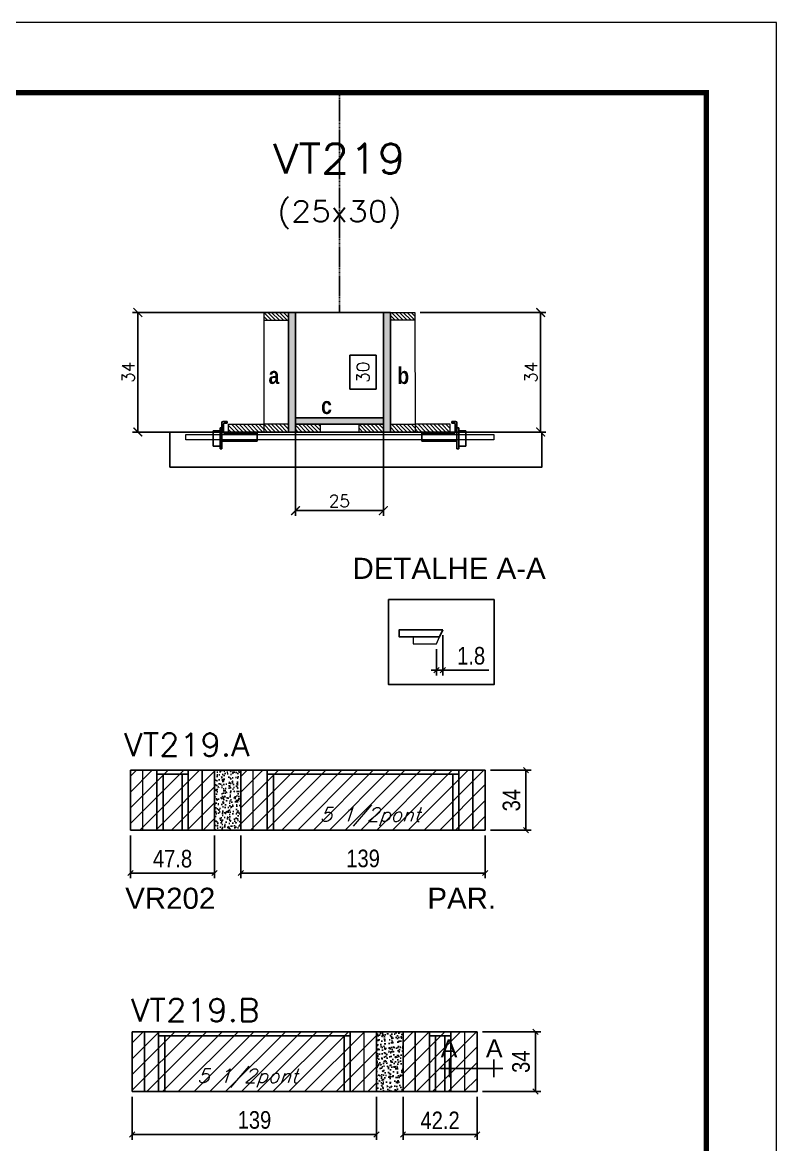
# Model space of a CAD drawing. Extents: x 137137 to 143418, y 10464 to 34486.
# Drawn here: x 141377 to 141806, y 28105 to 28743 of the extents above; entities that cross this region are included whole.
import ezdxf
from ezdxf.enums import TextEntityAlignment as Align

# ---------------------------------------------------------------- set-up
doc = ezdxf.new("R2010")
doc.units = 0
doc.linetypes.add('DASHED', pattern=[0.75, 0.5, -0.25])
doc.linetypes.add('HIDDEN', pattern=[0.375, 0.25, -0.125])
for name, color, linetype in [('5', 5, 'Continuous'), ('barrote', 251, 'Continuous'), ('COTA', 241, 'Continuous'), ('Cota Seção (2x)', 4, 'Continuous'), ('detalhes', 4, 'Continuous'), ('Painéis', 200, 'Continuous'), ('presilha', 1, 'Continuous'), ('SARR_2.2x7', 40, 'Continuous'), ('SARR_3.5x7', 81, 'Continuous'), ('texto', 7, 'Continuous'), ('Texto de Titulo', 7, 'Continuous'), ('Texto Qtd Sarr', 242, 'Continuous')]:
    doc.layers.add(name, color=color, linetype=linetype)
for name, color, linetype, lineweight in [('CONCRETO', 251, 'Continuous', 25), ('Folhas', 255, 'Continuous', 9), ('Hachura', 251, 'Continuous', 9), ('Madeira', 126, 'Continuous', 18), ('Sarr 2.2x7', 40, 'Continuous', 9), ('SARRAFO DE PRESSAO', 251, 'DASHED', 9), ('SCO-___-LAJ', 2, 'Continuous', 0), ('Texto Seção', 7, 'Continuous', 15)]:
    doc.layers.add(name, color=color, linetype=linetype, lineweight=lineweight)
doc.styles.add('ARIAL', font='arial.ttf')
doc.styles.add('COTA TECNICA', font='techl___.ttf', dxfattribs={"height": 10})
doc.styles.add('REGUA-120', font='ROMANS.shx', dxfattribs={"height": 15})
doc.styles.add('Romans', font='romans.shx')
doc.styles.get("Standard").update_dxf_attribs({"font": 'arial.ttf'})
doc.styles.add('TECNICA', font='techb___.ttf', dxfattribs={"height": 10})
doc.dimstyles.new('Cota Seção (2x)', dxfattribs={"dimtxt": 7, "dimasz": 5, "dimexe": 3, "dimexo": 3, "dimgap": 2, "dimtad": 3, "dimdec": 1, "dimlfac": 0.5, "dimzin": 12, "dimdsep": 46, "dimtxsty": 'Romans', "dimblk": 'ARCHTICK', "dimcen": 0, "dimclrd": 4, "dimclre": 4, "dimclrt": 1, "dimadec": 1, "dimazin": 3, "dimtfac": 1, "dimtdec": 1, "dimtmove": 0, "dimatfit": 3, "dimldrblk": 'OBLIQUE', "dimfxl": 1, "dimtolj": 1, "dimtzin": 12, "dimarcsym": 0})
doc.dimstyles.new('Cota Seção interna', dxfattribs={"dimtxt": 7, "dimasz": 6, "dimexe": 0.18, "dimexo": 2, "dimgap": -4, "dimtad": 3, "dimdec": 1, "dimlfac": 0.5, "dimzin": 12, "dimdsep": 46, "dimtxsty": 'Romans', "dimblk": 'ARCHTICK', "dimcen": 0.09, "dimse1": 1, "dimse2": 1, "dimsd1": 1, "dimsd2": 1, "dimclrd": 180, "dimclre": 5, "dimclrt": 1, "dimadec": 0, "dimazin": 3, "dimtfac": 1, "dimtdec": 1, "dimtofl": 0, "dimtmove": 0, "dimatfit": 3, "dimldrblk": 'ARCHTICK', "dimfxl": 1, "dimtolj": 1, "dimtzin": 0, "dimarcsym": 0})
doc.dimstyles.new('PAINEL', dxfattribs={"dimtxt": 10, "dimasz": 3, "dimexe": 3, "dimexo": 3, "dimgap": 3, "dimtad": 1, "dimdec": 1, "dimzin": 12, "dimdsep": 46, "dimtxsty": 'COTA TECNICA', "dimblk1": 'OBLIQUE', "dimblk2": 'OBLIQUE', "dimsah": 1, "dimcen": 0.9, "dimclrd": 4, "dimclre": 4, "dimclrt": 240, "dimadec": 1, "dimazin": 3, "dimtfac": 1, "dimtdec": 1, "dimtmove": 0, "dimatfit": 3, "dimfxl": 1, "dimtolj": 1, "dimtzin": 12, "dimarcsym": 0})
pattern_1 = [(315, (164500.7585, 20280.2569), (1.12253202, 1.12253202), [])]
pattern_2 = [(315, (164488.7585, 20280.2569), (1.12253202, 1.12253202), [])]
pattern_3 = [(45, (-1598.5, 0), (-4.49012806, 4.49012806), [])]

# ---------------------------------------------------------------- blocks, each defined once
blk = doc.blocks.new('9999999999')
at = {"layer": 'Folhas'}
blk.add_lwpolyline([(98138.98, 34190.21), (99623.98, 34190.21), (99623.98, 35240.21), (98138.98, 35240.21)], close=True, dxfattribs=at)
at = {"layer": 'Folhas', "color": 30, "const_width": 3}
blk.add_lwpolyline([(98213.98, 34230.21), (99583.98, 34230.21), (99583.98, 35200.21), (98213.98, 35200.21)], close=True, dxfattribs=at)
blk = doc.blocks.new('_Oblique')
at = {"color": 0, "linetype": 'ByBlock', "lineweight": -2}
blk.add_line((-0.5, -0.5), (0.5, 0.5), dxfattribs=at)
blk = doc.blocks.new('*D5961')
at = {"layer": 'COTA', "color": 4, "linetype": 'ByBlock', "lineweight": -2, "transparency": 16777216}
for p, q in [((141615.93, 28394.37), (141615.93, 28371.46)), ((141612.34, 28386.37), (141612.34, 28371.46)), ((141612.34, 28374.46), (141609.34, 28374.46)), ((141612.34, 28374.46), (141615.93, 28374.46)), ((141615.93, 28374.46), (141642.22, 28374.46))]:
    blk.add_line(p, q, dxfattribs=at)
at = {"layer": 'Defpoints', "color": 0, "linetype": 'ByBlock', "transparency": 16777216}
for p in [(141615.93, 28397.37), (141612.34, 28389.37), (141612.34, 28374.46)]:
    blk.add_point(p, dxfattribs=at)
at = {"layer": 'COTA', "color": 4, "linetype": 'ByBlock', "lineweight": -2, "transparency": 16777216, "xscale": 3, "yscale": 3, "zscale": 3}
blk.add_blockref('_Oblique', (141612.34, 28374.46), dxfattribs=at)
at = {"layer": 'COTA', "color": 4, "linetype": 'ByBlock', "lineweight": -2, "transparency": 16777216, "xscale": 3, "yscale": 3, "zscale": 3, "rotation": 180}
blk.add_blockref('_Oblique', (141615.93, 28374.46), dxfattribs=at)
at = {"layer": 'COTA', "color": 240, "linetype": 'ByBlock', "transparency": 16777216, "insert": (141632.07, 28382.55), "char_height": 10, "attachment_point": 5, "style": 'COTA TECNICA'}
blk.add_mtext('\\A1;1.8', dxfattribs=at)
blk = doc.blocks.new('_ArchTick')
at = {"color": 0, "linetype": 'ByBlock', "const_width": 0.15}
blk.add_lwpolyline([(-0.5, -0.5), (0.5, 0.5)], dxfattribs=at)
blk = doc.blocks.new('*D5962')
at = {"layer": 'COTA', "color": 4, "lineweight": -2, "transparency": 16777216}
for p, q in [((141529.14, 28577.9), (141439.49, 28577.9)), ((141442.49, 28509.9), (141442.49, 28577.9)), ((141491.14, 28509.9), (141439.49, 28509.9))]:
    blk.add_line(p, q, dxfattribs=at)
at = {"layer": 'Defpoints', "color": 0, "transparency": 16777216}
for p in [(141442.49, 28577.9), (141532.14, 28577.9), (141494.14, 28509.9)]:
    blk.add_point(p, dxfattribs=at)
at = {"layer": 'COTA', "color": 4, "lineweight": -2, "transparency": 16777216, "xscale": 5, "yscale": 5, "zscale": 5}
for p, rotation in [((141442.49, 28577.9), 90), ((141442.49, 28509.9), 270)]:
    blk.add_blockref('_ArchTick', p, dxfattribs=dict(at, rotation=rotation))
at = {"layer": 'COTA', "color": 1, "transparency": 16777216, "insert": (141436.99, 28543.9), "char_height": 7, "attachment_point": 5, "rotation": 90, "style": 'Romans'}
blk.add_mtext('\\A1;34', dxfattribs=at)
blk = doc.blocks.new('*D5963')
at = {"layer": 'COTA', "color": 4, "lineweight": -2, "transparency": 16777216}
for p, q in [((141603.13, 28577.9), (141674.61, 28577.9)), ((141671.61, 28509.9), (141671.61, 28577.9)), ((141623.14, 28509.9), (141674.61, 28509.9))]:
    blk.add_line(p, q, dxfattribs=at)
at = {"layer": 'Defpoints', "color": 0, "transparency": 16777216}
for p in [(141600.13, 28577.9), (141671.61, 28577.9), (141620.14, 28509.9)]:
    blk.add_point(p, dxfattribs=at)
at = {"layer": 'COTA', "color": 4, "lineweight": -2, "transparency": 16777216, "xscale": 5, "yscale": 5, "zscale": 5}
for p, rotation in [((141671.61, 28577.9), 90), ((141671.61, 28509.9), 270)]:
    blk.add_blockref('_ArchTick', p, dxfattribs=dict(at, rotation=rotation))
at = {"layer": 'COTA', "color": 1, "transparency": 16777216, "insert": (141666.11, 28543.9), "char_height": 7, "attachment_point": 5, "rotation": 90, "style": 'Romans'}
blk.add_mtext('\\A1;34', dxfattribs=at)
blk = doc.blocks.new('*D5964')
at = {"layer": 'Cota Seção (2x)', "color": 180, "lineweight": -2, "transparency": 16777216}
for p, q in [((141578.13, 28553.57), (141563.13, 28553.57)), ((141563.13, 28553.57), (141563.13, 28534.23)), ((141578.13, 28534.23), (141578.13, 28553.57)), ((141563.13, 28534.23), (141578.13, 28534.23))]:
    blk.add_line(p, q, dxfattribs=at)
at = {"layer": 'Defpoints', "color": 0, "transparency": 16777216}
for p in [(141582.13, 28577.9), (141582.13, 28577.9), (141582.14, 28517.9)]:
    blk.add_point(p, dxfattribs=at)
at = {"layer": 'Cota Seção (2x)', "color": 1, "transparency": 16777216, "insert": (141570.63, 28543.9), "char_height": 7, "attachment_point": 5, "rotation": 90, "style": 'Romans'}
blk.add_mtext('\\A1;30', dxfattribs=at)
blk = doc.blocks.new('titulo1')
at = {"layer": 'Defpoints', "color": 252, "linetype": 'HIDDEN', "ltscale": 2}
blk.add_line((0, 0), (0, 125), dxfattribs=at)
at = {"layer": 'Defpoints', "style": 'Romans', "oblique": 15}
blk.add_attdef('FOLHA', text='', height=10, dxfattribs=at).set_placement((0, 15.58), align=Align.MIDDLE_CENTER)
at = {"layer": 'Texto Qtd Sarr', "color": 3, "style": 'Romans', "oblique": 15}
for tag, height, p in [('TITULO', 17, (0, 71.45)), ('SEÇÃO', 12, (0, 41.55))]:
    blk.add_attdef(tag, text='', height=height, dxfattribs=at).set_placement(p, align=Align.MIDDLE_CENTER)
blk = doc.blocks.new('PRESILHA METÁLICA 1')
at = {"layer": 'presilha'}
for p, q in [((7.5, 10.64), (7.5, 19.86)), ((12, 21), (8.64, 21)), ((12, 19.5), (9.57, 19.5)), ((12, 21), (12, 19.5)), ((0, 13), (6, 13)), ((0, 13), (0, 0)), ((6, 15.5), (7.5, 15.5)), ((6, -2.5), (6, 15.5)), ((6, 13), (6, 0)), ((7.5, 15.5), (7.5, -2.5)), ((9, 11.57), (9, 18.93)), ((37.5, 11), (9.57, 11)), ((37.5, 11), (37.5, 4.1)), ((6, 0), (0, 0)), ((37.5, 4.1), (7.5, 4.1)), ((7.5, -2.5), (6, -2.5))]:
    blk.add_line(p, q, dxfattribs=at)
for centre, radius, start, end in [((8.64, 19.86), 1.14, 90, 180), ((9.57, 18.93), 0.57, 90, 180), ((9.57, 11.57), 0.57, 180, 270)]:
    blk.add_arc(centre, radius, start, end, dxfattribs=at)
blk = doc.blocks.new('*D5965')
at = {"layer": 'COTA', "color": 4, "lineweight": -2, "transparency": 16777216}
for p, q in [((141532.14, 28511.3), (141532.14, 28462.17)), ((141582.14, 28511.3), (141582.14, 28462.17)), ((141532.14, 28465.17), (141582.14, 28465.17))]:
    blk.add_line(p, q, dxfattribs=at)
at = {"layer": 'Defpoints', "color": 0, "transparency": 16777216}
for p in [(141532.14, 28514.3), (141582.14, 28514.3), (141582.14, 28465.17)]:
    blk.add_point(p, dxfattribs=at)
at = {"layer": 'COTA', "color": 4, "lineweight": -2, "transparency": 16777216, "xscale": 5, "yscale": 5, "zscale": 5, "rotation": 180}
blk.add_blockref('_ArchTick', (141532.14, 28465.17), dxfattribs=at)
at = {"layer": 'COTA', "color": 4, "lineweight": -2, "transparency": 16777216, "xscale": 5, "yscale": 5, "zscale": 5}
blk.add_blockref('_ArchTick', (141582.14, 28465.17), dxfattribs=at)
at = {"layer": 'COTA', "color": 1, "transparency": 16777216, "insert": (141557.14, 28470.67), "char_height": 7, "attachment_point": 5, "style": 'Romans'}
blk.add_mtext('\\A1;25', dxfattribs=at)
blk = doc.blocks.new('*D5933')
at = {"layer": 'COTA', "color": 4, "linetype": 'ByBlock', "lineweight": -2, "transparency": 16777216}
for p, q in [((141643.11, 28317.45), (141666.26, 28317.45)), ((141663.26, 28317.45), (141663.26, 28283.45)), ((141643.11, 28283.45), (141666.26, 28283.45))]:
    blk.add_line(p, q, dxfattribs=at)
at = {"layer": 'Defpoints', "color": 0, "linetype": 'ByBlock', "transparency": 16777216}
for p in [(141640.11, 28317.45), (141640.11, 28283.45), (141663.26, 28283.45)]:
    blk.add_point(p, dxfattribs=at)
at = {"layer": 'COTA', "color": 4, "linetype": 'ByBlock', "lineweight": -2, "transparency": 16777216, "xscale": 3, "yscale": 3, "zscale": 3}
for p, rotation in [((141663.26, 28317.45), 90), ((141663.26, 28283.45), 270)]:
    blk.add_blockref('_Oblique', p, dxfattribs=dict(at, rotation=rotation))
at = {"layer": 'COTA', "color": 240, "linetype": 'ByBlock', "transparency": 16777216, "insert": (141655.04, 28300.45), "char_height": 10, "attachment_point": 5, "rotation": 90, "style": 'COTA TECNICA'}
blk.add_mtext('\\A1;34', dxfattribs=at)
blk = doc.blocks.new('*D5934')
at = {"layer": 'COTA', "color": 4, "linetype": 'ByBlock', "lineweight": -2, "transparency": 16777216}
for p, q in [((141501.11, 28280.45), (141501.11, 28256.02)), ((141640.11, 28280.45), (141640.11, 28256.02)), ((141501.11, 28259.02), (141640.11, 28259.02))]:
    blk.add_line(p, q, dxfattribs=at)
at = {"layer": 'Defpoints', "color": 0, "linetype": 'ByBlock', "transparency": 16777216}
for p in [(141501.11, 28283.45), (141640.11, 28283.45), (141640.11, 28259.02)]:
    blk.add_point(p, dxfattribs=at)
at = {"layer": 'COTA', "color": 4, "linetype": 'ByBlock', "lineweight": -2, "transparency": 16777216, "xscale": 3, "yscale": 3, "zscale": 3, "rotation": 180}
blk.add_blockref('_Oblique', (141501.11, 28259.02), dxfattribs=at)
at = {"layer": 'COTA', "color": 4, "linetype": 'ByBlock', "lineweight": -2, "transparency": 16777216, "xscale": 3, "yscale": 3, "zscale": 3}
blk.add_blockref('_Oblique', (141640.11, 28259.02), dxfattribs=at)
at = {"layer": 'COTA', "color": 240, "linetype": 'ByBlock', "transparency": 16777216, "insert": (141570.61, 28267.26), "char_height": 10, "attachment_point": 5, "style": 'COTA TECNICA'}
blk.add_mtext('\\A1;139', dxfattribs=at)
blk = doc.blocks.new('*D5935')
at = {"layer": 'COTA', "color": 4, "linetype": 'ByBlock', "lineweight": -2, "transparency": 16777216}
for p, q in [((141438.31, 28280.45), (141438.31, 28256.02)), ((141486.11, 28280.45), (141486.11, 28256.02)), ((141438.31, 28259.02), (141486.11, 28259.02))]:
    blk.add_line(p, q, dxfattribs=at)
at = {"layer": 'Defpoints', "color": 0, "linetype": 'ByBlock', "transparency": 16777216}
for p in [(141438.31, 28283.45), (141486.11, 28283.45), (141486.11, 28259.02)]:
    blk.add_point(p, dxfattribs=at)
at = {"layer": 'COTA', "color": 4, "linetype": 'ByBlock', "lineweight": -2, "transparency": 16777216, "xscale": 3, "yscale": 3, "zscale": 3, "rotation": 180}
blk.add_blockref('_Oblique', (141438.31, 28259.02), dxfattribs=at)
at = {"layer": 'COTA', "color": 4, "linetype": 'ByBlock', "lineweight": -2, "transparency": 16777216, "xscale": 3, "yscale": 3, "zscale": 3}
blk.add_blockref('_Oblique', (141486.11, 28259.02), dxfattribs=at)
at = {"layer": 'COTA', "color": 240, "linetype": 'ByBlock', "transparency": 16777216, "insert": (141462.21, 28267.11), "char_height": 10, "attachment_point": 5, "style": 'COTA TECNICA'}
blk.add_mtext('\\A1;47.8', dxfattribs=at)
blk = doc.blocks.new('*D5936')
at = {"layer": 'COTA', "color": 4, "linetype": 'ByBlock', "lineweight": -2, "transparency": 16777216}
for p, q in [((141439.31, 28131.66), (141439.31, 28107.23)), ((141578.31, 28131.66), (141578.31, 28107.23)), ((141578.31, 28110.23), (141439.31, 28110.23))]:
    blk.add_line(p, q, dxfattribs=at)
at = {"layer": 'Defpoints', "color": 0, "linetype": 'ByBlock', "transparency": 16777216}
for p in [(141439.31, 28134.66), (141578.31, 28134.66), (141439.31, 28110.23)]:
    blk.add_point(p, dxfattribs=at)
at = {"layer": 'COTA', "color": 4, "linetype": 'ByBlock', "lineweight": -2, "transparency": 16777216, "xscale": 3, "yscale": 3, "zscale": 3, "rotation": 180}
blk.add_blockref('_Oblique', (141439.31, 28110.23), dxfattribs=at)
at = {"layer": 'COTA', "color": 4, "linetype": 'ByBlock', "lineweight": -2, "transparency": 16777216, "xscale": 3, "yscale": 3, "zscale": 3}
blk.add_blockref('_Oblique', (141578.31, 28110.23), dxfattribs=at)
at = {"layer": 'COTA', "color": 240, "linetype": 'ByBlock', "transparency": 16777216, "insert": (141508.81, 28118.48), "char_height": 10, "attachment_point": 5, "style": 'COTA TECNICA'}
blk.add_mtext('\\A1;139', dxfattribs=at)
blk = doc.blocks.new('*D5937')
at = {"layer": 'COTA', "color": 4, "linetype": 'ByBlock', "lineweight": -2, "transparency": 16777216}
for p, q in [((141593.31, 28131.66), (141593.31, 28107.23)), ((141635.51, 28131.66), (141635.51, 28107.23)), ((141635.51, 28110.23), (141593.31, 28110.23))]:
    blk.add_line(p, q, dxfattribs=at)
at = {"layer": 'Defpoints', "color": 0, "linetype": 'ByBlock', "transparency": 16777216}
for p in [(141593.31, 28134.66), (141635.51, 28134.66), (141593.31, 28110.23)]:
    blk.add_point(p, dxfattribs=at)
at = {"layer": 'COTA', "color": 4, "linetype": 'ByBlock', "lineweight": -2, "transparency": 16777216, "xscale": 3, "yscale": 3, "zscale": 3, "rotation": 180}
blk.add_blockref('_Oblique', (141593.31, 28110.23), dxfattribs=at)
at = {"layer": 'COTA', "color": 4, "linetype": 'ByBlock', "lineweight": -2, "transparency": 16777216, "xscale": 3, "yscale": 3, "zscale": 3}
blk.add_blockref('_Oblique', (141635.51, 28110.23), dxfattribs=at)
at = {"layer": 'COTA', "color": 240, "linetype": 'ByBlock', "transparency": 16777216, "insert": (141614.41, 28118.3), "char_height": 10, "attachment_point": 5, "style": 'COTA TECNICA'}
blk.add_mtext('\\A1;42.2', dxfattribs=at)
blk = doc.blocks.new('*D6146')
at = {"layer": 'COTA', "color": 4, "lineweight": -2, "transparency": 16777216}
for p, q in [((141638.51, 28168.66), (141671.67, 28168.66)), ((141668.67, 28134.66), (141668.67, 28168.66)), ((141638.51, 28134.66), (141671.67, 28134.66))]:
    blk.add_line(p, q, dxfattribs=at)
at = {"layer": 'Defpoints', "color": 0, "transparency": 16777216}
for p in [(141635.51, 28168.66), (141668.67, 28168.66), (141635.51, 28134.66)]:
    blk.add_point(p, dxfattribs=at)
at = {"layer": 'COTA', "color": 4, "lineweight": -2, "transparency": 16777216, "xscale": 3, "yscale": 3, "zscale": 3}
for p, rotation in [((141668.67, 28168.66), 90), ((141668.67, 28134.66), 270)]:
    blk.add_blockref('_Oblique', p, dxfattribs=dict(at, rotation=rotation))
at = {"layer": 'COTA', "color": 240, "transparency": 16777216, "insert": (141660.45, 28151.66), "char_height": 10, "attachment_point": 5, "rotation": 90, "style": 'COTA TECNICA'}
blk.add_mtext('\\A1;34', dxfattribs=at)

msp = doc.modelspace()

# ---------------------------------------------------------------- hatches: boundary and pattern name
at = {"layer": 'COTA', "linetype": 'ByBlock'}
h = msp.add_hatch(dxfattribs=at)
h.set_pattern_fill('AR-CONC', color=256, scale=0.03)
h.set_pattern_definition([(50, (-76.3483, -63.1323), (5.46554007, -0.47817257), [0.5715, -6.2865]), (355, (-76.3483, -63.1323), (-1.05730264, 5.73170536), [0.4572, -5.02921753]), (100.4514447, (-75.893, -63.172), (4.40823741, 5.25353256), [0.48570026, -5.34270734]), (46.1842, (-76.3483, -61.6083), (8.13237123, -1.26126984), [0.85725, -9.42975]), (96.6355576, (-75.671, -61.7134), (7.122124, 7.42278374), [0.7285507, -8.01406824]), (351.184151, (-76.348, -61.608), (7.122124, 7.42278374), [0.685799, -7.54379196]), (21, (-75.5863, -61.9893), (4.54843174, -3.06795595), [0.5715, -6.2865]), (326, (-75.5863, -61.9893), (1.85406085, 5.52563898), [0.4572, -5.0292]), (71.451445, (-75.2073, -62.245), (6.40249258, 2.45768307), [0.48570026, -5.34269813]), (37.5, (-76.3483, -63.1323), (0.092658098, 2.536651166), [0, -4.96824, 0, -5.1054, 0, -5.04825]), (7.5, (-76.3483, -63.1323), (2.004589875, 3.005417245), [0, -2.91084, 0, -4.85394, 0, -1.92405]), (327.5, (-78.0476, -63.1323), (4.067717855, -0.17186232), [0, -1.905, 0, -5.9436, 0, -7.8867]), (317.5, (-78.8096, -63.1323), (4.44387544, 0.76279473), [0, -2.4765, 0, -3.94716, 0, -5.6007])])
h.paths.add_polyline_path([(141501.11, 28317.45), (141486.11, 28317.45), (141486.11, 28283.45), (141501.11, 28283.45)])
h = msp.add_hatch(dxfattribs=at)
h.set_pattern_fill('AR-CONC', color=256, scale=0.03)
h.set_pattern_definition([(50, (-12.0483, -211.921), (5.46554007, -0.47817257), [0.5715, -6.2865]), (355, (-12.0483, -211.921), (-1.05730264, 5.73170536), [0.4572, -5.02921753]), (100.4514447, (-11.593, -211.961), (4.40823741, 5.25353256), [0.48570026, -5.34270734]), (46.1842, (-12.0483, -210.397), (8.13237123, -1.26126984), [0.85725, -9.42975]), (96.6355576, (-11.371, -210.502), (7.122124, 7.42278374), [0.7285507, -8.01406824]), (351.184151, (-12.048, -210.397), (7.122124, 7.42278374), [0.685799, -7.54379196]), (21, (-11.2863, -210.778), (4.54843174, -3.06795595), [0.5715, -6.2865]), (326, (-11.2863, -210.778), (1.85406085, 5.52563898), [0.4572, -5.0292]), (71.451445, (-10.9073, -211.0337), (6.40249258, 2.45768307), [0.48570026, -5.34269813]), (37.5, (-12.0483, -211.921), (0.092658098, 2.536651166), [0, -4.96824, 0, -5.1054, 0, -5.04825]), (7.5, (-12.0483, -211.921), (2.004589875, 3.005417245), [0, -2.91084, 0, -4.85394, 0, -1.92405]), (327.5, (-13.7476, -211.921), (4.067717855, -0.17186232), [0, -1.905, 0, -5.9436, 0, -7.8867]), (317.5, (-14.5096, -211.921), (4.44387544, 0.76279473), [0, -2.4765, 0, -3.94716, 0, -5.6007])])
h.paths.add_polyline_path([(141578.31, 28134.66), (141593.31, 28134.66), (141593.31, 28168.66), (141578.31, 28168.66)])
at = {"layer": 'Hachura'}
h = msp.add_hatch(dxfattribs=at)
h.set_pattern_fill('ANSI31', color=256, scale=0.5, angle=270, style=0)
h.set_pattern_definition([(315, (164488.7585, 20270.2569), (1.12253202, 1.12253202), [])])
h.paths.add_polyline_path([(141528.14, 28573.5), (141528.14, 28577.9), (141514.14, 28577.9), (141514.14, 28573.5)])
h = msp.add_hatch(color=256, dxfattribs=at)
h.dxf.hatch_style = 1
h.paths.add_polyline_path([(141528.14, 28577.9), (141532.14, 28577.9), (141532.14, 28509.9), (141528.14, 28509.9)])
h = msp.add_hatch(color=256, dxfattribs=at)
h.dxf.hatch_style = 1
h.paths.add_polyline_path([(141586.13, 28577.9), (141582.13, 28577.9), (141582.14, 28509.9), (141586.14, 28509.9)])
h = msp.add_hatch(dxfattribs=at)
h.set_pattern_fill('ANSI31', color=256, scale=0.5, angle=270, style=0)
h.set_pattern_definition([(315, (164500.7681, 20270.2569), (1.12253202, 1.12253202), [])])
h.paths.add_polyline_path([(141586.13, 28573.5), (141586.13, 28577.9), (141600.13, 28577.9), (141600.13, 28573.5)])
h = msp.add_hatch(color=256, dxfattribs=at)
h.dxf.hatch_style = 1
h.paths.add_polyline_path([(141532.14, 28514.3), (141532.14, 28517.9), (141582.14, 28517.9), (141582.14, 28514.3)])
h = msp.add_hatch(dxfattribs=at)
h.set_pattern_fill('ANSI31', color=256, scale=0.5, angle=270, style=0)
h.set_pattern_definition(pattern_2)
h.paths.add_polyline_path([(141494.14, 28509.9), (141494.14, 28514.3), (141514.14, 28514.3), (141514.14, 28509.9)])
h = msp.add_hatch(dxfattribs=at)
h.set_pattern_fill('ANSI31', color=256, scale=0.5, angle=270, style=0)
h.set_pattern_definition([(315, (164488.7585, 20206.6569), (1.12253202, 1.12253202), [])])
h.paths.add_polyline_path([(141528.14, 28509.9), (141528.14, 28514.3), (141514.14, 28514.3), (141514.14, 28509.9)])
h = msp.add_hatch(dxfattribs=at)
h.set_pattern_fill('ANSI31', color=256, scale=0.5, angle=270, style=0)
h.set_pattern_definition(pattern_2)
h.paths.add_polyline_path([(141532.14, 28509.9), (141532.14, 28514.3), (141546.14, 28514.3), (141546.14, 28509.9)])
h = msp.add_hatch(dxfattribs=at)
h.set_pattern_fill('ANSI31', color=256, scale=0.5, angle=270, style=0)
h.set_pattern_definition(pattern_1)
h.paths.add_polyline_path([(141582.14, 28509.9), (141582.14, 28514.3), (141568.14, 28514.3), (141568.14, 28509.9)])
h = msp.add_hatch(dxfattribs=at)
h.set_pattern_fill('ANSI31', color=256, scale=0.5, angle=270, style=0)
h.set_pattern_definition([(315, (164500.7585, 20206.6569), (1.12253202, 1.12253202), [])])
h.paths.add_polyline_path([(141586.14, 28509.9), (141586.14, 28514.3), (141600.14, 28514.3), (141600.14, 28509.9)])
h = msp.add_hatch(dxfattribs=at)
h.set_pattern_fill('ANSI31', color=256, scale=0.5, angle=270, style=0)
h.set_pattern_definition(pattern_1)
h.paths.add_polyline_path([(141620.14, 28509.9), (141620.14, 28514.3), (141600.14, 28514.3), (141600.14, 28509.9)])
at = {"layer": 'Hachura', "linetype": 'ByBlock'}
h = msp.add_hatch(dxfattribs=at)
h.set_pattern_fill('ANSI31', color=256, scale=2)
h.set_pattern_definition(pattern_3)
h.paths.add_polyline_path([(141486.11, 28317.45), (141438.31, 28317.45), (141438.31, 28283.45), (141486.11, 28283.45)])
h = msp.add_hatch(dxfattribs=at)
h.set_pattern_fill('ANSI31', color=256, scale=2)
h.set_pattern_definition(pattern_3)
h.paths.add_polyline_path([(141640.11, 28317.45), (141501.11, 28317.45), (141501.11, 28283.45), (141640.11, 28283.45)])
h = msp.add_hatch(dxfattribs=at)
h.set_pattern_fill('ANSI31', color=256, scale=2)
h.set_pattern_definition(pattern_3)
h.paths.add_polyline_path([(141578.31, 28168.66), (141439.31, 28168.66), (141439.31, 28134.66), (141578.31, 28134.66)])
h = msp.add_hatch(dxfattribs=at)
h.set_pattern_fill('ANSI31', color=256, scale=2)
h.set_pattern_definition([(45, (3170, 1148.575), (-4.49012806, 4.49012806), [])])
h.paths.add_polyline_path([(141635.51, 28168.66), (141593.31, 28168.66), (141593.31, 28134.66), (141635.51, 28134.66)])
h.paths.add_polyline_path([(141612.16, 28151.59), (141626.83, 28151.59), (141626.83, 28166.92), (141612.16, 28166.92)], flags=24)

# ---------------------------------------------------------------- linework, layer by layer
at = {"linetype": 'ByBlock'}
msp.add_lwpolyline([(141585.1, 28414.58), (141645.08, 28414.58), (141645.08, 28366.25), (141585.1, 28366.25)], close=True, dxfattribs=at)
at = {"layer": 'barrote'}
msp.add_lwpolyline([(141460.68, 28489.9), (141672.27, 28489.9), (141672.27, 28509.9), (141460.68, 28509.9)], close=True, dxfattribs=at)
at = {"layer": 'CONCRETO'}
msp.add_lwpolyline([(141532.14, 28577.9), (141532.14, 28577.9), (141532.14, 28577.9), (141532.14, 28577.9), (141582.14, 28577.9), (141582.14, 28577.9), (141582.14, 28577.9), (141582.14, 28517.9), (141532.14, 28517.9), (141532.14, 28577.9)], close=True, dxfattribs=at)
at = {"layer": 'COTA', "linetype": 'ByBlock'}
for p, q in [((141486.11, 28317.45), (141501.11, 28317.45)), ((141486.11, 28283.45), (141501.11, 28283.45)), ((141593.31, 28168.66), (141578.31, 28168.66)), ((141593.31, 28134.66), (141578.31, 28134.66))]:
    msp.add_line(p, q, dxfattribs=at)
at = {"layer": 'detalhes'}
for p, q in [((141619.69, 28152.84), (141619.69, 28142.84)), ((141645.01, 28152.84), (141645.01, 28142.84)), ((141650.01, 28147.84), (141614.69, 28147.84))]:
    msp.add_line(p, q, dxfattribs=at)
at = {"layer": 'Madeira'}
for points in [[(141528.14, 28573.5), (141528.14, 28577.9), (141514.14, 28577.9), (141514.14, 28573.5)], [(141528.14, 28577.9), (141514.14, 28577.9), (141514.14, 28509.9), (141528.14, 28509.9)], [(141586.13, 28573.5), (141586.13, 28577.9), (141600.13, 28577.9), (141600.13, 28573.5)], [(141586.13, 28577.9), (141600.13, 28577.9), (141600.14, 28509.9), (141586.14, 28509.9)], [(141494.14, 28509.9), (141494.14, 28514.3), (141514.14, 28514.3), (141514.14, 28509.9)], [(141528.14, 28509.9), (141528.14, 28514.3), (141514.14, 28514.3), (141514.14, 28509.9)], [(141532.14, 28509.9), (141532.14, 28514.3), (141546.14, 28514.3), (141546.14, 28509.9)], [(141582.14, 28509.9), (141582.14, 28514.3), (141568.14, 28514.3), (141568.14, 28509.9)], [(141586.14, 28509.9), (141586.14, 28514.3), (141600.14, 28514.3), (141600.14, 28509.9)], [(141620.14, 28509.9), (141620.14, 28514.3), (141600.14, 28514.3), (141600.14, 28509.9)]]:
    msp.add_lwpolyline(points, close=True, dxfattribs=at)
at = {"layer": 'Painéis', "linetype": 'ByBlock'}
for p, q in [((141486.11, 28317.45), (141438.31, 28317.45)), ((141438.31, 28317.45), (141438.31, 28283.45)), ((141486.11, 28283.45), (141486.11, 28317.45)), ((141640.11, 28317.45), (141501.11, 28317.45)), ((141501.11, 28317.45), (141501.11, 28283.45)), ((141640.11, 28283.45), (141640.11, 28317.45)), ((141438.31, 28283.45), (141486.11, 28283.45)), ((141501.11, 28283.45), (141640.11, 28283.45)), ((141439.31, 28134.66), (141439.31, 28168.66)), ((141439.31, 28168.66), (141578.31, 28168.66)), ((141578.31, 28168.66), (141578.31, 28134.66)), ((141593.31, 28134.66), (141593.31, 28168.66)), ((141593.31, 28168.66), (141635.51, 28168.66)), ((141635.51, 28168.66), (141635.51, 28134.66)), ((141578.31, 28134.66), (141439.31, 28134.66)), ((141635.51, 28134.66), (141593.31, 28134.66))]:
    msp.add_line(p, q, dxfattribs=at)
at = {"layer": 'Painéis'}
for points in [[(141528.14, 28577.9), (141532.14, 28577.9), (141532.14, 28509.9), (141528.14, 28509.9)], [(141586.13, 28577.9), (141582.13, 28577.9), (141582.14, 28509.9), (141586.14, 28509.9)], [(141532.14, 28514.3), (141532.14, 28517.9), (141582.14, 28517.9), (141582.14, 28514.3)]]:
    msp.add_lwpolyline(points, close=True, dxfattribs=at)
at = {"layer": 'Painéis', "linetype": 'ByBlock'}
msp.add_lwpolyline([(141615.93, 28397.37), (141591.13, 28397.37), (141591.13, 28393.37), (141614.12, 28393.33)], close=True, dxfattribs=at)
at = {"layer": 'Sarr 2.2x7'}
for p, q in [((141445.31, 28283.45), (141445.31, 28317.45)), ((141508.11, 28283.45), (141508.11, 28317.45)), ((141571.31, 28134.66), (141571.31, 28168.66)), ((141628.51, 28134.66), (141628.51, 28168.66))]:
    msp.add_line(p, q, dxfattribs=at)
msp.add_lwpolyline([(141614.12, 28393.33), (141599.13, 28393.37), (141599.13, 28389.37), (141612.34, 28389.37)], close=True, dxfattribs=at)
at = {"layer": 'SARR_2.2x7', "linetype": 'Continuous'}
for p, q in [((141471.11, 28315.25), (141453.31, 28315.25)), ((141479.11, 28283.45), (141479.11, 28317.45)), ((141625.11, 28315.25), (141516.11, 28315.25)), ((141633.11, 28283.45), (141633.11, 28317.45)), ((141446.31, 28134.66), (141446.31, 28168.66)), ((141454.31, 28166.46), (141563.31, 28166.46)), ((141600.31, 28134.66), (141600.31, 28168.66)), ((141608.31, 28166.46), (141620.51, 28166.46))]:
    msp.add_line(p, q, dxfattribs=at)
at = {"layer": 'SARR_3.5x7'}
for p, q in [((141453.31, 28317.45), (141453.31, 28283.45)), ((141456.81, 28315.25), (141456.81, 28283.45)), ((141467.61, 28315.25), (141467.61, 28283.45)), ((141471.11, 28317.45), (141471.11, 28283.45)), ((141516.11, 28317.45), (141516.11, 28283.45)), ((141519.61, 28315.25), (141519.61, 28283.45)), ((141621.61, 28315.25), (141621.61, 28283.45)), ((141625.11, 28317.45), (141625.11, 28283.45)), ((141454.31, 28168.66), (141454.31, 28134.66)), ((141457.81, 28166.46), (141457.81, 28134.66)), ((141559.81, 28166.46), (141559.81, 28134.66)), ((141563.31, 28168.66), (141563.31, 28134.66)), ((141608.31, 28168.66), (141608.31, 28134.66)), ((141611.81, 28166.46), (141611.81, 28134.66)), ((141617.01, 28166.46), (141617.01, 28134.66)), ((141620.51, 28168.66), (141620.51, 28134.66))]:
    msp.add_line(p, q, dxfattribs=at)
at = {"layer": 'SCO-___-LAJ', "color": 1}
msp.add_lwpolyline([(141469.69, 28508.57), (141644.95, 28508.57), (141644.95, 28505.37), (141469.69, 28505.37)], close=True, dxfattribs=at)

# ---------------------------------------------------------------- block references
at = {"layer": 'presilha', "yscale": 0.6666666666666666, "zscale": 0.6666666666666666}
for p, xscale in [((141485.27, 28501.93), 0.6666666666666666), ((141629.01, 28501.93), -0.6666666666666666)]:
    msp.add_blockref('PRESILHA METÁLICA 1', p, dxfattribs=dict(at, xscale=xscale))
at = {"layer": 'SARRAFO DE PRESSAO', "color": 6, "linetype": 'ByBlock'}
msp.add_blockref('9999999999', (42181.81, -6497.3), dxfattribs=at)
at = {"layer": 'Texto Seção'}
ref = msp.add_blockref('titulo1', (141557.14, 28577.9), dxfattribs=at)
ref.add_attrib('TITULO', 'VT219', dxfattribs={"layer": 'Texto de Titulo', "color": 7, "height": 17, "style": 'Romans', "width": 1.1}).set_placement((141557.14, 28665.4), align=Align.MIDDLE_CENTER)
ref.add_attrib('SEÇÃO', '(25x30)', dxfattribs={"layer": 'Texto de Titulo', "color": 7, "height": 12, "style": 'Romans', "width": 1.1}).set_placement((141557.14, 28635.4), align=Align.MIDDLE_CENTER)

# ---------------------------------------------------------------- texts
at = {"layer": '5', "color": 7, "linetype": 'Continuous'}
msp.add_text('DETALHE A-A', height=12, rotation=359.99996, dxfattribs=at).set_placement((141564.58, 28426.35))
at = {"layer": '5', "linetype": 'Continuous'}
for s, p in [('VR202', (141435.3, 28238.64)), ('PAR.', (141607.18, 28238.64))]:
    msp.add_text(s, height=12, rotation=0.00004, dxfattribs=at).set_placement(p)
at = {"layer": 'detalhes', "style": 'TECNICA'}
for s, p in [('a', (141516.83, 28537.24)), ('b', (141590.07, 28537.23)), ('c', (141546.74, 28520.14))]:
    msp.add_text(s, height=9.6, dxfattribs=at).set_placement(p)
at = {"layer": 'detalhes', "color": 0, "linetype": 'Continuous', "style": 'ARIAL'}
for p in [(141619.49, 28159.25), (141645.21, 28159.25)]:
    msp.add_text('A', height=10.22, dxfattribs=at).set_placement(p, align=Align.MIDDLE_CENTER)
at = {"layer": 'texto', "color": 2, "char_height": 8, "attachment_point": 5, "style": 'Romans'}
for insert in [(141574.59, 28291.04), (141504.82, 28142.25)]:
    msp.add_mtext('{\\Q19;\\C256;5 1/2pont}', dxfattribs=dict(at, insert=insert))
at = {"layer": 'Texto Seção', "style": 'REGUA-120', "width": 1.05}
for s, p in [('VT219.A', (141434.71, 28325.53)), ('VT219.B', (141438.6, 28174.47))]:
    msp.add_text(s, height=13, dxfattribs=at).set_placement(p)

# ---------------------------------------------------------------- dimensions: what is measured, and where the dimension line sits
at = {"layer": 'COTA'}
for base, p1, p2, dimstyle, picture, middle in [((141442.49, 28577.9), (141494.14, 28509.9), (141532.14, 28577.9), 'Cota Seção (2x)', '*D5962', (141436.99, 28543.9)), ((141671.61, 28577.9), (141620.14, 28509.9), (141600.13, 28577.9), 'Cota Seção (2x)', '*D5963', (141666.11, 28543.9)), ((141668.67, 28168.66), (141635.51, 28134.66), (141635.51, 28168.66), 'PAINEL', '*D6146', (141660.45, 28151.66))]:
    dim = msp.add_linear_dim(base=base, p1=p1, p2=p2, angle=90, dimstyle=dimstyle, dxfattribs=at)
    dim.commit()
    dim.dimension.update_dxf_attribs({"geometry": picture, "text_midpoint": middle})
dim = msp.add_linear_dim(base=(141582.14, 28465.17), p1=(141532.14, 28514.3), p2=(141582.14, 28514.3), dimstyle='Cota Seção (2x)', dxfattribs=at)
dim.commit()
dim.dimension.update_dxf_attribs({"geometry": '*D5965', "text_midpoint": (141557.14, 28470.67)})
at = {"layer": 'COTA', "linetype": 'ByBlock'}
dim = msp.add_linear_dim(base=(141612.34, 28374.46), p1=(141615.93, 28397.37), p2=(141612.34, 28389.37), angle=180, dimstyle='PAINEL', override={"dimlfac": 0.5}, dxfattribs=at)
dim.commit()
dim.dimension.update_dxf_attribs({"geometry": '*D5961', "text_midpoint": (141632.07, 28374.46), "dimtype": 160})
for base, p1, p2, angle, picture, middle in [((141663.26, 28283.45), (141640.11, 28317.45), (141640.11, 28283.45), 90, '*D5933', (141655.04, 28300.45)), ((141439.31, 28110.23), (141578.31, 28134.66), (141439.31, 28134.66), 180, '*D5936', (141508.81, 28118.48)), ((141593.31, 28110.23), (141635.51, 28134.66), (141593.31, 28134.66), 180, '*D5937', (141614.41, 28118.3))]:
    dim = msp.add_linear_dim(base=base, p1=p1, p2=p2, angle=angle, dimstyle='PAINEL', dxfattribs=at)
    dim.commit()
    dim.dimension.update_dxf_attribs({"geometry": picture, "text_midpoint": middle})
for base, p1, p2, picture, middle in [((141486.11, 28259.02), (141438.31, 28283.45), (141486.11, 28283.45), '*D5935', (141462.21, 28267.11)), ((141640.11, 28259.02), (141501.11, 28283.45), (141640.11, 28283.45), '*D5934', (141570.61, 28267.26))]:
    dim = msp.add_linear_dim(base=base, p1=p1, p2=p2, dimstyle='PAINEL', dxfattribs=at)
    dim.commit()
    dim.dimension.update_dxf_attribs({"geometry": picture, "text_midpoint": middle})
at = {"layer": 'Cota Seção (2x)'}
dim = msp.add_linear_dim(base=(141582.13, 28577.9), p1=(141582.14, 28517.9), p2=(141582.13, 28577.9), angle=90, dimstyle='Cota Seção interna', dxfattribs=at)
dim.commit()
dim.dimension.update_dxf_attribs({"geometry": '*D5964', "text_midpoint": (141582.13, 28543.9), "dimtype": 160})

doc.saveas('drawing.dxf')
